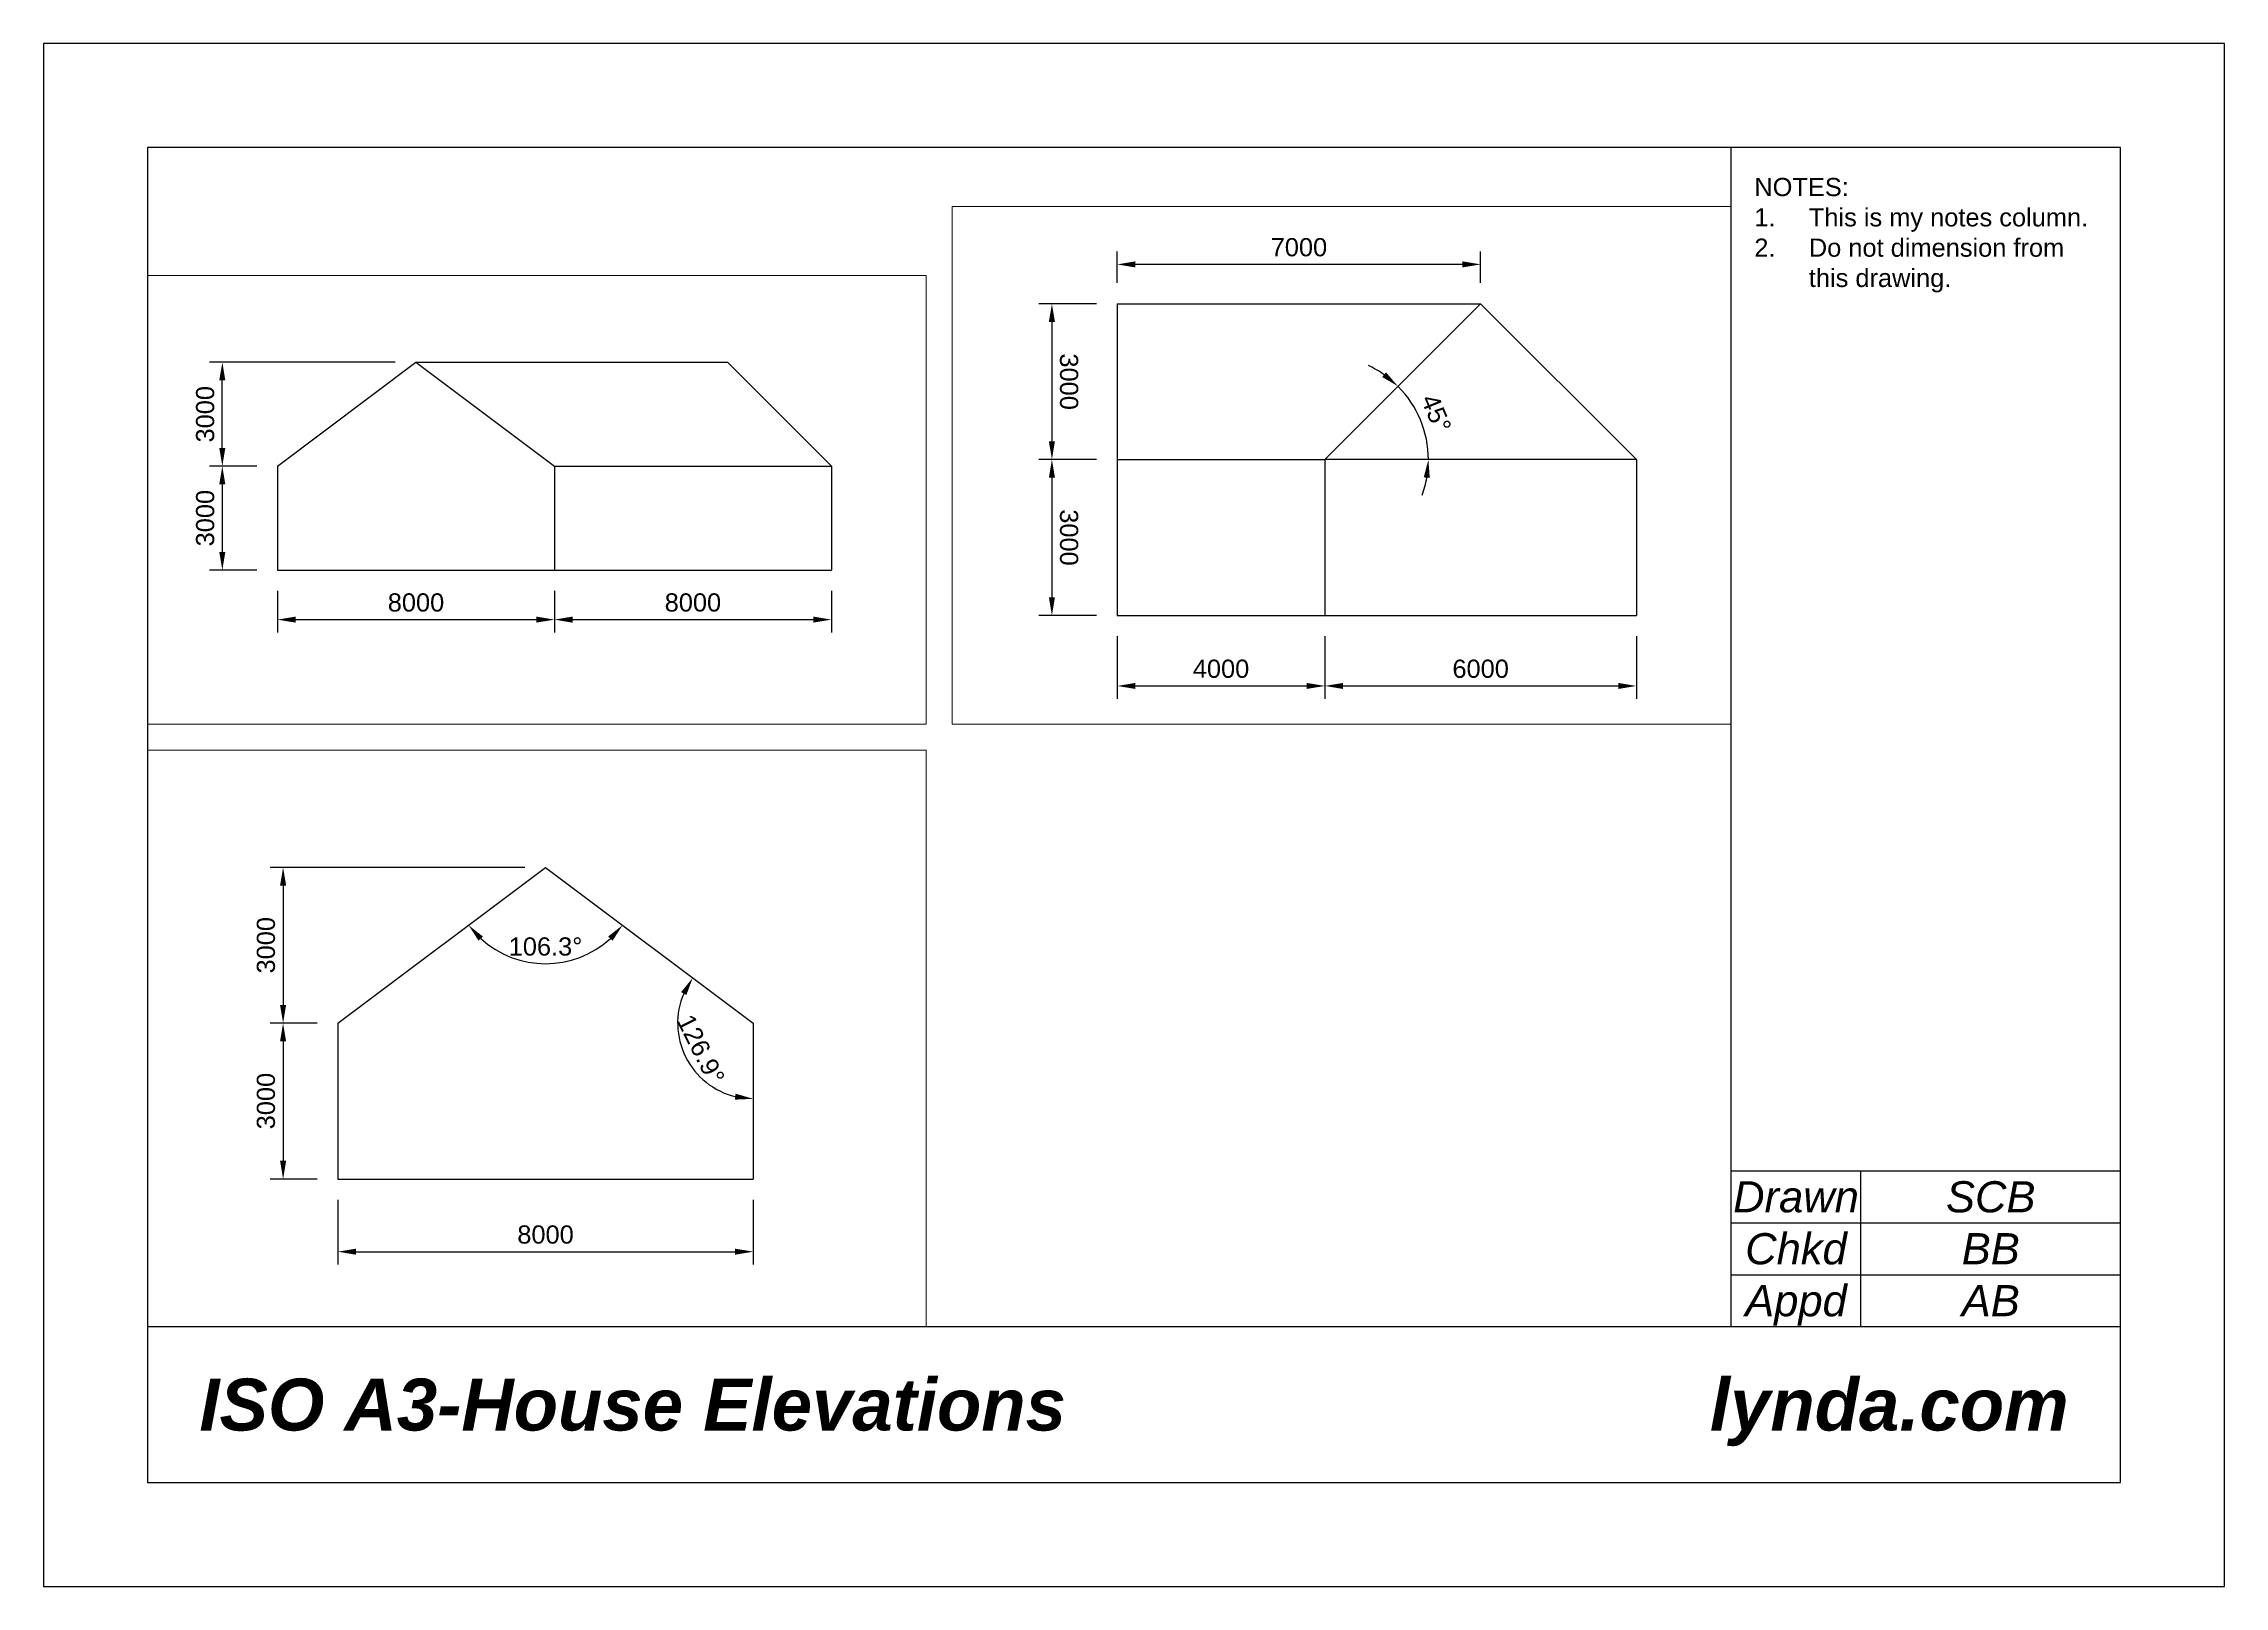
# Paper-space layout 'ISO A3-House Elevations' of a CAD drawing. Header units: millimetres. Extents: x 0 to 420, y 0 to 297.
# The model-space entities are those that its viewports show. They can reach past a viewport. Long polylines and large blocks are cut down to what shows.
import ezdxf
from ezdxf import colors
from ezdxf.entities.mleader import LeaderData, LeaderLine
from ezdxf.enums import TextEntityAlignment as Align
from ezdxf.math import Vec2, Vec3

# ---------------------------------------------------------------- set-up
doc = ezdxf.new("R2010")
doc.units = ezdxf.units.MM
doc.linetypes.add('DASHDOT', pattern=[25.4, 12.7, -6.35, 0, -6.35])
doc.layers.get('defpoints').update_dxf_attribs({"color": 1})
doc.layers.add('LAYOUT_Viewports', color=5, linetype='DASHDOT', plot=False)
for name, color, linetype in [('MODEL_Dimensions', 1, 'Continuous'), ('MODEL_House', 130, 'Continuous'), ('MODEL_Sections', 20, 'Continuous'), ('MODEL_Text', 1, 'Continuous'), ('TITLE_Text', 1, 'Continuous'), ('TITLE_Titleblock', 30, 'Continuous')]:
    doc.layers.add(name, color=color, linetype=linetype)
doc.styles.add('Notes_LAYOUT_3.5mm', font='arial.ttf', dxfattribs={"height": 3.5})
doc.styles.get("Standard").update_dxf_attribs({"font": 'arial.ttf'})
doc.styles.add('Title_LAYOUT_10mm', font='arialbi.ttf', dxfattribs={"height": 10})
doc.styles.add('TitleAtt_LAYOUT_6mm', font='ariali.ttf', dxfattribs={"height": 6})
doc.dimstyles.new('MODEL-Dims_ANNO', dxfattribs={"dimtxt": 3.5, "dimasz": 3.5, "dimexe": 2.5, "dimexo": 4, "dimgap": 1.5, "dimtad": 1, "dimdec": 0, "dimdsep": 46, "dimtxsty": 'Standard', "dimcen": 0, "dimclrd": 256, "dimclre": 256, "dimclrt": 256, "dimadec": 1, "dimazin": 2, "dimtfac": 1, "dimtdec": 0, "dimtmove": 0, "dimatfit": 3, "dimfxl": 1, "dimlwd": -1, "dimlwe": -1, "dimarcsym": 0})

# ---------------------------------------------------------------- blocks, each defined once
blk = doc.blocks.new('ISO A3 Titleblock')
at = {"layer": 'TITLE_Titleblock'}
for p, q in [((400, 277), (20, 277)), ((20, 277), (20, 20)), ((325, 50), (325, 277)), ((400, 20), (400, 277)), ((325, 80), (400, 80)), ((350, 50), (350, 80)), ((325, 70), (400, 70)), ((325, 60), (400, 60)), ((20, 50), (400, 50)), ((20, 20), (400, 20))]:
    blk.add_line(p, q, dxfattribs=at)
blk.add_lwpolyline([(0, 0), (420, 0), (420, 297), (0, 297)], close=True, dxfattribs=at)
at = {"layer": 'TITLE_Text', "style": 'TitleAtt_LAYOUT_6mm'}
for s, p in [('Drawn', (337.5, 75)), ('Chkd', (337.5, 65)), ('Appd', (337.5, 55))]:
    blk.add_text(s, height=6, dxfattribs=at).set_placement(p, align=Align.MIDDLE_CENTER)
for tag, p in [('DRAWNBY', (375, 75)), ('CHKDBY', (375, 65)), ('APPDBY', (375, 55))]:
    blk.add_attdef(tag, text='', height=6, dxfattribs=at).set_placement(p, align=Align.MIDDLE_CENTER)
at = {"layer": 'TITLE_Text', "style": 'Title_LAYOUT_10mm'}
blk.add_attdef('DRGNAME', (30, 30), '', height=10, dxfattribs=at)
at = {"layer": 'TITLE_Titleblock', "style": 'Title_LAYOUT_10mm'}
blk.add_text('lynda.com', height=10, dxfattribs=at).set_placement((390, 30), align=Align.RIGHT)
at = {"layer": 'TITLE_Titleblock', "insert": (329.47, 271.15), "char_height": 3.5, "attachment_point": 1, "style": 'Notes_LAYOUT_3.5mm'}
blk.add_mtext_dynamic_manual_height_columns('NOTES:\\P\\pi-10.5,l10.5,t10.5;1.^IThis is my notes column.\\P2.^IDo not dimension from this drawing.', width=64.3649, gutter_width=17.5, heights=[0], dxfattribs=at)
blk = doc.blocks.new('*D23')
at = {"layer": 'defpoints', "color": 0, "transparency": 16777216}
for p in [(42166, 22123), (41409, 15123), (42166, 15123)]:
    blk.add_point(p, dxfattribs=at)
at = {"layer": 'MODEL_Dimensions', "transparency": 16777216}
for p, q in [((41766, 22123), (41159, 22123)), ((41409, 21773), (41409, 15473)), ((41766, 15123), (41159, 15123))]:
    blk.add_line(p, q, dxfattribs=at)
for points in [[(41350, 21773), (41467, 21773), (41409, 22123)], [(41350, 15473), (41467, 15473), (41409, 15123)]]:
    blk.add_solid(points, dxfattribs=at)
at = {"layer": 'MODEL_Dimensions', "transparency": 16777216, "insert": (41080, 18623), "char_height": 350, "attachment_point": 5, "rotation": 90}
blk.add_mtext('7000', dxfattribs=at)
blk = doc.blocks.new('*D31')
at = {"layer": 'defpoints', "color": 0, "transparency": 16777216}
for p in [(19846, 5227), (27846, 5227), (27846, 3796)]:
    blk.add_point(p, dxfattribs=at)
at = {"layer": 'MODEL_Dimensions', "transparency": 16777216}
for p, q in [((19846, 4627), (19846, 3421)), ((27846, 4627), (27846, 3421)), ((20371, 3796), (27321, 3796))]:
    blk.add_line(p, q, dxfattribs=at)
for points in [[(20371, 3884), (20371, 3709), (19846, 3796)], [(27321, 3884), (27321, 3709), (27846, 3796)]]:
    blk.add_solid(points, dxfattribs=at)
at = {"layer": 'MODEL_Dimensions', "transparency": 16777216, "insert": (23846, 4289), "char_height": 525, "attachment_point": 5}
blk.add_mtext('8000', dxfattribs=at)
blk = doc.blocks.new('*D32')
at = {"layer": 'defpoints', "color": 0, "transparency": 16777216}
for p in [(27846, 5227), (35846, 5227), (35846, 3796)]:
    blk.add_point(p, dxfattribs=at)
at = {"layer": 'MODEL_Dimensions', "transparency": 16777216}
for p, q in [((27846, 4627), (27846, 3421)), ((35846, 4627), (35846, 3421)), ((28371, 3796), (35321, 3796))]:
    blk.add_line(p, q, dxfattribs=at)
for points in [[(28371, 3884), (28371, 3709), (27846, 3796)], [(35321, 3884), (35321, 3709), (35846, 3796)]]:
    blk.add_solid(points, dxfattribs=at)
at = {"layer": 'MODEL_Dimensions', "transparency": 16777216, "insert": (31846, 4289), "char_height": 525, "attachment_point": 5}
blk.add_mtext('8000', dxfattribs=at)
blk = doc.blocks.new('*D33')
at = {"layer": 'defpoints', "color": 0, "transparency": 16777216}
for p in [(19846, 8227), (18251, 5227), (19846, 5227)]:
    blk.add_point(p, dxfattribs=at)
at = {"layer": 'MODEL_Dimensions', "transparency": 16777216}
for p, q in [((19246, 8227), (17876, 8227)), ((18251, 7702), (18251, 5752)), ((19246, 5227), (17876, 5227))]:
    blk.add_line(p, q, dxfattribs=at)
for points in [[(18163, 7702), (18338, 7702), (18251, 8227)], [(18163, 5752), (18338, 5752), (18251, 5227)]]:
    blk.add_solid(points, dxfattribs=at)
at = {"layer": 'MODEL_Dimensions', "transparency": 16777216, "insert": (17757, 6727), "char_height": 525, "attachment_point": 5, "rotation": 90}
blk.add_mtext('3000', dxfattribs=at)
blk = doc.blocks.new('*D34')
at = {"layer": 'defpoints', "color": 0, "transparency": 16777216}
for p in [(18251, 11227), (23846, 11227), (19846, 8227)]:
    blk.add_point(p, dxfattribs=at)
at = {"layer": 'MODEL_Dimensions', "transparency": 16777216}
for p, q in [((23246, 11227), (17876, 11227)), ((18251, 8752), (18251, 10702)), ((19246, 8227), (17876, 8227))]:
    blk.add_line(p, q, dxfattribs=at)
for points in [[(18163, 10702), (18338, 10702), (18251, 11227)], [(18163, 8752), (18338, 8752), (18251, 8227)]]:
    blk.add_solid(points, dxfattribs=at)
at = {"layer": 'MODEL_Dimensions', "transparency": 16777216, "insert": (17757, 9727), "char_height": 525, "attachment_point": 5, "rotation": 90}
blk.add_mtext('3000', dxfattribs=at)
blk = doc.blocks.new('*D39')
at = {"layer": 'defpoints', "color": 0, "transparency": 16777216}
for p in [(42166, 15123), (45166, 15123), (45166, 13866)]:
    blk.add_point(p, dxfattribs=at)
at = {"layer": 'MODEL_Dimensions', "transparency": 16777216}
for p, q in [((42166, 14723), (42166, 13616)), ((45166, 14723), (45166, 13616)), ((42516, 13866), (44816, 13866))]:
    blk.add_line(p, q, dxfattribs=at)
for points in [[(42516, 13924), (42516, 13807), (42166, 13866)], [(44816, 13924), (44816, 13807), (45166, 13866)]]:
    blk.add_solid(points, dxfattribs=at)
at = {"layer": 'MODEL_Dimensions', "transparency": 16777216, "insert": (43666, 14194), "char_height": 350, "attachment_point": 5}
blk.add_mtext('3000', dxfattribs=at)
blk = doc.blocks.new('*D40')
at = {"layer": 'defpoints', "color": 0, "transparency": 16777216}
for p in [(45166, 15123), (48166, 15123), (48166, 13866)]:
    blk.add_point(p, dxfattribs=at)
at = {"layer": 'MODEL_Dimensions', "transparency": 16777216}
for p, q in [((45166, 14723), (45166, 13616)), ((48166, 14723), (48166, 13616)), ((45516, 13866), (47816, 13866))]:
    blk.add_line(p, q, dxfattribs=at)
for points in [[(45516, 13924), (45516, 13807), (45166, 13866)], [(47816, 13924), (47816, 13807), (48166, 13866)]]:
    blk.add_solid(points, dxfattribs=at)
at = {"layer": 'MODEL_Dimensions', "transparency": 16777216, "insert": (46666, 14194), "char_height": 350, "attachment_point": 5}
blk.add_mtext('3000', dxfattribs=at)
blk = doc.blocks.new('*D41')
at = {"layer": 'defpoints', "color": 0, "transparency": 16777216}
for p in [(48166, 19123), (49524, 19123), (48166, 15123)]:
    blk.add_point(p, dxfattribs=at)
at = {"layer": 'MODEL_Dimensions', "transparency": 16777216}
for p, q in [((48566, 19123), (49774, 19123)), ((49524, 15473), (49524, 18773)), ((48566, 15123), (49774, 15123))]:
    blk.add_line(p, q, dxfattribs=at)
for points in [[(49466, 18773), (49582, 18773), (49524, 19123)], [(49466, 15473), (49582, 15473), (49524, 15123)]]:
    blk.add_solid(points, dxfattribs=at)
at = {"layer": 'MODEL_Dimensions', "transparency": 16777216, "insert": (49195, 17123), "char_height": 350, "attachment_point": 5, "rotation": 90}
blk.add_mtext('4000', dxfattribs=at)
blk = doc.blocks.new('*D42')
at = {"layer": 'defpoints', "color": 0, "transparency": 16777216}
for p in [(48166, 25123), (49524, 25123), (48166, 19123)]:
    blk.add_point(p, dxfattribs=at)
at = {"layer": 'MODEL_Dimensions', "transparency": 16777216}
for p, q in [((48566, 25123), (49774, 25123)), ((49524, 19473), (49524, 24773)), ((48566, 19123), (49774, 19123))]:
    blk.add_line(p, q, dxfattribs=at)
for points in [[(49466, 24773), (49582, 24773), (49524, 25123)], [(49466, 19473), (49582, 19473), (49524, 19123)]]:
    blk.add_solid(points, dxfattribs=at)
at = {"layer": 'MODEL_Dimensions', "transparency": 16777216, "insert": (49195, 22123), "char_height": 350, "attachment_point": 5, "rotation": 90}
blk.add_mtext('6000', dxfattribs=at)
blk = doc.blocks.new('*D43')
at = {"layer": 'defpoints', "color": 0, "transparency": 16777216}
for p in [(45166, 25123), (42166, 22123), (44650, 21048), (45166, 19123), (45166, 19123)]:
    blk.add_point(p, dxfattribs=at)
at = {"layer": 'MODEL_Dimensions', "transparency": 16777216}
for start, end in [(90, 135), (69.853, 79.9265), (145.0735, 155.147)]:
    blk.add_arc((45166, 19123), 1993, start, end, dxfattribs=at)
for points in [[(45509, 21027), (45519, 21143), (45166, 21116)], [(43487, 20301), (43576, 20226), (43756, 20532)]]:
    blk.add_solid(points, dxfattribs=at)
at = {"layer": 'MODEL_Dimensions', "transparency": 16777216, "insert": (44277, 21267), "char_height": 350, "attachment_point": 5, "rotation": 22.5}
blk.add_mtext('45°', dxfattribs=at)
blk = doc.blocks.new('*D44')
at = {"layer": 'defpoints', "color": 0, "transparency": 16777216}
for p in [(4503, 19123), (12503, 19123), (12503, 17724)]:
    blk.add_point(p, dxfattribs=at)
at = {"layer": 'MODEL_Dimensions', "transparency": 16777216}
for p, q in [((4503, 18723), (4503, 17474)), ((12503, 18723), (12503, 17474)), ((4853, 17724), (12153, 17724))]:
    blk.add_line(p, q, dxfattribs=at)
for points in [[(4853, 17782), (4853, 17665), (4503, 17724)], [(12153, 17782), (12153, 17665), (12503, 17724)]]:
    blk.add_solid(points, dxfattribs=at)
at = {"layer": 'MODEL_Dimensions', "transparency": 16777216, "insert": (8503, 18052), "char_height": 350, "attachment_point": 5}
blk.add_mtext('8000', dxfattribs=at)
blk = doc.blocks.new('*D45')
at = {"layer": 'defpoints', "color": 0, "transparency": 16777216}
for p in [(4503, 22123), (3448, 19123), (4503, 19123)]:
    blk.add_point(p, dxfattribs=at)
at = {"layer": 'MODEL_Dimensions', "transparency": 16777216}
for p, q in [((4103, 22123), (3198, 22123)), ((3448, 21773), (3448, 19473)), ((4103, 19123), (3198, 19123))]:
    blk.add_line(p, q, dxfattribs=at)
for points in [[(3390, 21773), (3507, 21773), (3448, 22123)], [(3390, 19473), (3507, 19473), (3448, 19123)]]:
    blk.add_solid(points, dxfattribs=at)
at = {"layer": 'MODEL_Dimensions', "transparency": 16777216, "insert": (3119, 20623), "char_height": 350, "attachment_point": 5, "rotation": 90}
blk.add_mtext('3000', dxfattribs=at)
blk = doc.blocks.new('*D46')
at = {"layer": 'defpoints', "color": 0, "transparency": 16777216}
for p in [(8503, 25123), (3448, 22123), (4503, 22123)]:
    blk.add_point(p, dxfattribs=at)
at = {"layer": 'MODEL_Dimensions', "transparency": 16777216}
for p, q in [((8103, 25123), (3198, 25123)), ((3448, 24773), (3448, 22473)), ((4103, 22123), (3198, 22123))]:
    blk.add_line(p, q, dxfattribs=at)
for points in [[(3390, 24773), (3507, 24773), (3448, 25123)], [(3390, 22473), (3507, 22473), (3448, 22123)]]:
    blk.add_solid(points, dxfattribs=at)
at = {"layer": 'MODEL_Dimensions', "transparency": 16777216, "insert": (3119, 23623), "char_height": 350, "attachment_point": 5, "rotation": 90}
blk.add_mtext('3000', dxfattribs=at)
blk = doc.blocks.new('*D47')
at = {"layer": 'defpoints', "color": 0, "transparency": 16777216}
for p in [(8503, 25123), (11054, 21985), (12503, 22123), (12503, 22123), (12503, 19123)]:
    blk.add_point(p, dxfattribs=at)
at = {"layer": 'MODEL_Dimensions', "transparency": 16777216}
blk.add_arc((12503, 22123), 1456, 156.9356, 256.1945, dxfattribs=at)
for points in [[(11113, 22722), (11214, 22664), (11338, 22996)], [(12163, 20766), (12149, 20651), (12503, 20666)]]:
    blk.add_solid(points, dxfattribs=at)
at = {"layer": 'MODEL_Dimensions', "transparency": 16777216, "insert": (11495, 21618), "char_height": 350, "attachment_point": 5, "rotation": 296.5651}
blk.add_mtext('126.9°', dxfattribs=at)
blk = doc.blocks.new('*D48')
at = {"layer": 'defpoints', "color": 0, "transparency": 16777216}
for p in [(8503, 25123), (8503, 25123), (7939, 23356), (4503, 22123), (12503, 22123)]:
    blk.add_point(p, dxfattribs=at)
at = {"layer": 'MODEL_Dimensions', "transparency": 16777216}
blk.add_arc((8503, 25123), 1855, 227.6978, 312.3022, dxfattribs=at)
for points in [[(7212, 23712), (7298, 23790), (7019, 24010)], [(9708, 23790), (9795, 23712), (9987, 24010)]]:
    blk.add_solid(points, dxfattribs=at)
at = {"layer": 'MODEL_Dimensions', "transparency": 16777216, "insert": (8503, 23597), "char_height": 350, "attachment_point": 5}
blk.add_mtext('106.3°', dxfattribs=at)

msp = doc.modelspace()

# ---------------------------------------------------------------- linework, layer by layer
at = {"layer": 'MODEL_House'}
for p, q in [((45165.7, 25122.6), (42165.7, 22122.6)), ((45165.7, 25122.6), (48165.7, 25122.6)), ((45165.7, 25122.6), (45165.7, 19122.6)), ((48165.7, 15122.6), (48165.7, 25122.6)), ((42165.7, 15122.6), (42165.7, 22122.6)), ((42165.7, 22122.6), (45165.7, 19122.6)), ((45165.7, 19122.6), (48165.7, 19122.6)), ((45165.7, 15122.6), (45165.7, 19122.6)), ((42165.7, 15122.6), (48165.7, 15122.6)), ((19846.2, 8227), (23846.2, 11227)), ((23846.2, 11227), (32846.2, 11227)), ((23846.2, 11227), (27846.2, 8227)), ((32846.2, 11227), (35846.2, 8227)), ((19846.2, 8227), (19846.2, 5227)), ((27846.2, 8227), (27846.2, 5227)), ((27846.2, 8227), (35846.2, 8227)), ((35846.2, 8227), (35846.2, 5227)), ((19846.2, 5227), (35846.2, 5227))]:
    msp.add_line(p, q, dxfattribs=at)
at = {"layer": 'MODEL_Sections'}
for p, q in [((4503.2, 22122.6), (8503.2, 25122.6)), ((8503.2, 25122.6), (12503.2, 22122.6)), ((4503.2, 22122.6), (4503.2, 19122.6)), ((12503.2, 22122.6), (12503.2, 19122.6)), ((4503.2, 19122.6), (12503.2, 19122.6))]:
    msp.add_line(p, q, dxfattribs=at)

# ---------------------------------------------------------------- dimensions: what is measured, and where the dimension line sits
at = {"layer": 'MODEL_Dimensions'}
for base, p1, p2, picture, middle in [((3448.2, 22122.6), (8503.2, 25122.6), (4503.2, 22122.6), '*D46', (3119.4, 23622.6)), ((49524, 25122.6), (48165.7, 19122.6), (48165.7, 25122.6), '*D42', (49195.3, 22122.6)), ((3448.2, 19122.6), (4503.2, 22122.6), (4503.2, 19122.6), '*D45', (3119.4, 20622.6)), ((41408.8, 15122.6), (42165.7, 22122.6), (42165.7, 15122.6), '*D23', (41080.1, 18622.6)), ((49524, 19122.6), (48165.7, 15122.6), (48165.7, 19122.6), '*D41', (49195.3, 17122.6)), ((18250.7, 11227), (19846.2, 8227), (23846.2, 11227), '*D34', (17757.5, 9727)), ((18250.7, 5227), (19846.2, 8227), (19846.2, 5227), '*D33', (17757.5, 6727))]:
    dim = msp.add_linear_dim(base=base, p1=p1, p2=p2, angle=90, dimstyle='MODEL-Dims_ANNO', dxfattribs=at)
    dim.commit()
    dim.dimension.update_dxf_attribs({"geometry": picture, "text_midpoint": middle})
for base, line1, line2, picture, middle in [((7938.9, 23355.7), ((8503.2, 25122.6), (12503.2, 22122.6)), ((4503.2, 22122.6), (8503.2, 25122.6)), '*D48', (8503.2, 23596.6)), ((11053.6, 21985), ((8503.2, 25122.6), (12503.2, 22122.6)), ((12503.2, 22122.6), (12503.2, 19122.6)), '*D47', (11494.8, 21618.4)), ((44649.8, 21047.9), ((42165.7, 22122.6), (45165.7, 19122.6)), ((45165.7, 25122.6), (45165.7, 19122.6)), '*D43', (44277.4, 21267.2))]:
    dim = msp.add_angular_dim_2l(base=base, line1=line1, line2=line2, dimstyle='MODEL-Dims_ANNO', override={"dimscale": 0}, dxfattribs=at)
    dim.commit()
    dim.dimension.update_dxf_attribs({"geometry": picture, "text_midpoint": middle})
for base, p1, p2, picture, middle in [((12503.2, 17723.7), (4503.2, 19122.6), (12503.2, 19122.6), '*D44', (8503.2, 18052.4)), ((45165.7, 13865.6), (42165.7, 15122.6), (45165.7, 15122.6), '*D39', (43665.7, 14194.4)), ((48165.7, 13865.6), (45165.7, 15122.6), (48165.7, 15122.6), '*D40', (46665.7, 14194.4)), ((27846.2, 3796.4), (19846.2, 5227), (27846.2, 5227), '*D31', (23846.2, 4289.5)), ((35846.2, 3796.4), (27846.2, 5227), (35846.2, 5227), '*D32', (31846.2, 4289.5))]:
    dim = msp.add_linear_dim(base=base, p1=p1, p2=p2, dimstyle='MODEL-Dims_ANNO', dxfattribs=at)
    dim.commit()
    dim.dimension.update_dxf_attribs({"geometry": picture, "text_midpoint": middle})

# ---------------------------------------------------------------- leaders
at = {"layer": 'MODEL_Text'}
ml = msp.add_multileader_mtext('Standard', dxfattribs=at)
ml.set_content('Gable end roof', color=256)
ml.set_leader_properties(color=256, linetype='ByLayer', lineweight=-1)
ml.build(insert=Vec2(0, 0))
ml.multileader.update_dxf_attribs({"dogleg_length": 2, "arrow_head_size": 175, "scale": 50})
ctx = ml.context
ctx.base_point, ctx.scale, ctx.char_height, ctx.arrow_head_size, ctx.landing_gap_size, ctx.plane_origin = Vec3(20725.5, 14145.2), 50, 200, 175, 100, Vec3(23846.2, 15122.6)
ctx.text_align_type = 2
notes = []
notes.append((ctx, [(0, (1, 1, 0), (22868.8, 14145.2), (-1, 0), 100, [(0, [(23846.2, 15122.6)], 0, [])])]))
ctx.mtext.insert, ctx.mtext.alignment, ctx.mtext.flow_direction = Vec3(22668.8, 14246.9), 3, 5
for ctx, leaders in notes:
    for number, flags, end, landing, length, lines in leaders:
        leader = LeaderData()
        leader.index, (leader.has_last_leader_line, leader.has_dogleg_vector, leader.attachment_direction) = number, flags
        leader.last_leader_point, leader.dogleg_vector, leader.dogleg_length = Vec3(end), Vec3(landing), length
        for number, points, colour, breaks in lines:
            line = LeaderLine()
            line.index, line.vertices, line.color, line.breaks = number, Vec3.list(points), colors.encode_raw_color(colour), breaks
            leader.lines.append(line)
        ctx.leaders.append(leader)

psp = doc.layouts.new('ISO A3-House Elevations')

# ---------------------------------------------------------------- block references
at = {"layer": 'TITLE_Titleblock'}
psp.add_blockref('ISO A3 Titleblock', (0, 0), dxfattribs=at).add_auto_attribs({'APPDBY': 'AB', 'CHKDBY': 'BB', 'DRAWNBY': 'SCB', 'DRGNAME': 'ISO A3-House Elevations'})

# ---------------------------------------------------------------- viewports
at = {"layer": 'LAYOUT_Viewports', "view_target_point": (18943.98, 15643.13), "view_twist_angle": 270}
psp.add_viewport(center=(250, 215.81), size=(150, 99.6218), view_center_point=(3803.61, -26333.6), view_height=9962.1834, dxfattribs=at)
at = {"layer": 'LAYOUT_Viewports'}
for center, size, view_center_point, view_height, status in [((95, 209.17), (150, 86.3394), (27338.48, 7254.7), 12950.9078, 3), ((95, 105.5), (150, 111), (8336.1, 21830.58), 11100, 4)]:
    psp.add_viewport(center=center, size=size, view_center_point=view_center_point, view_height=view_height, status=status, dxfattribs=at)

doc.saveas('drawing.dxf')
